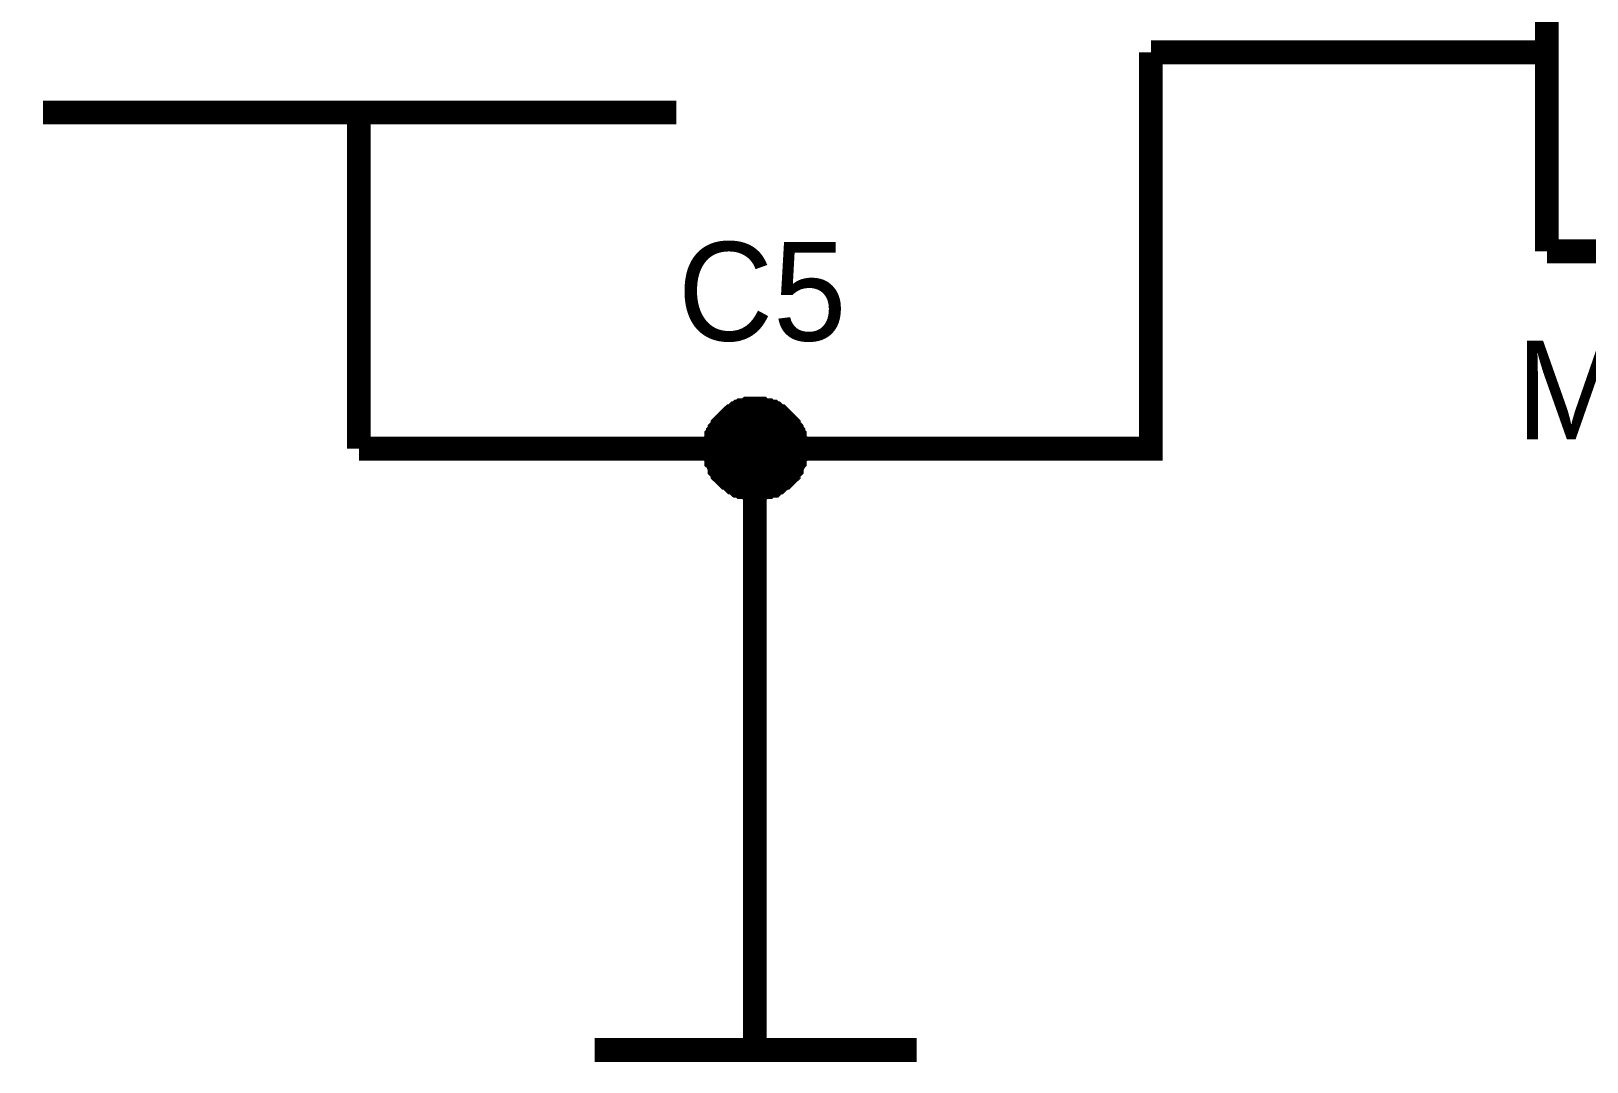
# Model space of a CAD drawing. Header units: millimetres. Extents: x 0 to 567, y 0 to 399.
# Drawn here: x 143.4 to 163.04, y 44.76 to 57.76 of the extents above; entities that cross this region are included whole.
import ezdxf

# ---------------------------------------------------------------- set-up
doc = ezdxf.new("R2010")
doc.units = ezdxf.units.MM
doc.layers.add('Sheet', color=255, linetype='Continuous')

msp = doc.modelspace()

# ---------------------------------------------------------------- linework, layer by layer
at = {"layer": 'Sheet'}
for points, const_width in [([(162.535, 107.497), (162.535, 54.984)], 0.3), ([(157.536, 57.494), (157.536, 52.494), (152.537, 52.494)], 0.3), ([(162.535, 57.494), (157.536, 57.494)], 0.3), ([(151.545, 56.735), (143.55, 56.735)], 0.3), ([(147.538, 56.735), (147.538, 52.494)], 0.3), ([(162.535, 54.984), (192.528, 54.984)], 0.3), ([(152.031, 52.494), (152.031, 52.513), (152.031, 52.552), (152.031, 52.571), (152.05, 52.591), (152.05, 52.61), (152.05, 52.649), (152.07, 52.669), (152.07, 52.688), (152.089, 52.708), (152.089, 52.727), (152.109, 52.747), (152.128, 52.766), (152.128, 52.785), (152.148, 52.805), (152.167, 52.824), (152.186, 52.844), (152.206, 52.863), (152.225, 52.883), (152.245, 52.902), (152.264, 52.902), (152.284, 52.922), (152.303, 52.941), (152.323, 52.941), (152.342, 52.961), (152.362, 52.961), (152.381, 52.98), (152.42, 52.98), (152.439, 52.98), (152.459, 52.999), (152.478, 52.999), (152.517, 52.999), (152.537, 52.999)], 0.3), ([(152.031, 52.494), (152.031, 52.513), (152.031, 52.552), (152.031, 52.571), (152.05, 52.591), (152.05, 52.61), (152.05, 52.649), (152.07, 52.669), (152.07, 52.688), (152.089, 52.708), (152.089, 52.727), (152.109, 52.747), (152.128, 52.766), (152.128, 52.785), (152.148, 52.805), (152.167, 52.824), (152.186, 52.844), (152.206, 52.863), (152.225, 52.883), (152.245, 52.902), (152.264, 52.902), (152.284, 52.922), (152.303, 52.941), (152.323, 52.941), (152.342, 52.961), (152.362, 52.961), (152.381, 52.98), (152.42, 52.98), (152.439, 52.98), (152.459, 52.999), (152.478, 52.999), (152.517, 52.999), (152.537, 52.999)], 0.3), ([(152.031, 52.494), (152.031, 52.513), (152.031, 52.552), (152.031, 52.571), (152.05, 52.591), (152.05, 52.61), (152.05, 52.649), (152.07, 52.669), (152.07, 52.688), (152.089, 52.708), (152.089, 52.727), (152.109, 52.747), (152.128, 52.766), (152.128, 52.785), (152.148, 52.805), (152.167, 52.824), (152.186, 52.844), (152.206, 52.863), (152.225, 52.883), (152.245, 52.902), (152.264, 52.902), (152.284, 52.922), (152.303, 52.941), (152.323, 52.941), (152.342, 52.961), (152.362, 52.961), (152.381, 52.98), (152.42, 52.98), (152.439, 52.98), (152.459, 52.999), (152.478, 52.999), (152.517, 52.999), (152.537, 52.999)], 0.3), ([(152.031, 52.494), (152.031, 52.513), (152.031, 52.552), (152.031, 52.571), (152.05, 52.591), (152.05, 52.61), (152.05, 52.649), (152.07, 52.669), (152.07, 52.688), (152.089, 52.708), (152.089, 52.727), (152.109, 52.747), (152.128, 52.766), (152.128, 52.785), (152.148, 52.805), (152.167, 52.824), (152.186, 52.844), (152.206, 52.863), (152.225, 52.883), (152.245, 52.902), (152.264, 52.902), (152.284, 52.922), (152.303, 52.941), (152.323, 52.941), (152.342, 52.961), (152.362, 52.961), (152.381, 52.98), (152.42, 52.98), (152.439, 52.98), (152.459, 52.999), (152.478, 52.999), (152.517, 52.999), (152.537, 52.999)], 0.3), ([(152.031, 52.494), (152.031, 52.513), (152.031, 52.552), (152.031, 52.571), (152.05, 52.591), (152.05, 52.61), (152.05, 52.649), (152.07, 52.669), (152.07, 52.688), (152.089, 52.708), (152.089, 52.727), (152.109, 52.747), (152.128, 52.766), (152.128, 52.785), (152.148, 52.805), (152.167, 52.824), (152.186, 52.844), (152.206, 52.863), (152.225, 52.883), (152.245, 52.902), (152.264, 52.902), (152.284, 52.922), (152.303, 52.941), (152.323, 52.941), (152.342, 52.961), (152.362, 52.961), (152.381, 52.98), (152.42, 52.98), (152.439, 52.98), (152.459, 52.999), (152.478, 52.999), (152.517, 52.999), (152.537, 52.999)], 0.0991), ([(152.031, 52.494), (152.031, 52.513), (152.031, 52.552), (152.031, 52.571), (152.05, 52.591), (152.05, 52.61), (152.05, 52.649), (152.07, 52.669), (152.07, 52.688), (152.089, 52.708), (152.089, 52.727), (152.109, 52.747), (152.128, 52.766), (152.128, 52.785), (152.148, 52.805), (152.167, 52.824), (152.186, 52.844), (152.206, 52.863), (152.225, 52.883), (152.245, 52.902), (152.264, 52.902), (152.284, 52.922), (152.303, 52.941), (152.323, 52.941), (152.342, 52.961), (152.362, 52.961), (152.381, 52.98), (152.42, 52.98), (152.439, 52.98), (152.459, 52.999), (152.478, 52.999), (152.517, 52.999), (152.537, 52.999)], 0.0991), ([(152.031, 52.494), (152.031, 52.513), (152.031, 52.552), (152.031, 52.571), (152.05, 52.591), (152.05, 52.61), (152.05, 52.649), (152.07, 52.669), (152.07, 52.688), (152.089, 52.708), (152.089, 52.727), (152.109, 52.747), (152.128, 52.766), (152.128, 52.785), (152.148, 52.805), (152.167, 52.824), (152.186, 52.844), (152.206, 52.863), (152.225, 52.883), (152.245, 52.902), (152.264, 52.902), (152.284, 52.922), (152.303, 52.941), (152.323, 52.941), (152.342, 52.961), (152.362, 52.961), (152.381, 52.98), (152.42, 52.98), (152.439, 52.98), (152.459, 52.999), (152.478, 52.999), (152.517, 52.999), (152.537, 52.999)], 0.0991), ([(152.031, 52.494), (152.031, 52.513), (152.031, 52.552), (152.031, 52.571), (152.05, 52.591), (152.05, 52.61), (152.05, 52.649), (152.07, 52.669), (152.07, 52.688), (152.089, 52.708), (152.089, 52.727), (152.109, 52.747), (152.128, 52.766), (152.128, 52.785), (152.148, 52.805), (152.167, 52.824), (152.186, 52.844), (152.206, 52.863), (152.225, 52.883), (152.245, 52.902), (152.264, 52.902), (152.284, 52.922), (152.303, 52.941), (152.323, 52.941), (152.342, 52.961), (152.362, 52.961), (152.381, 52.98), (152.42, 52.98), (152.439, 52.98), (152.459, 52.999), (152.478, 52.999), (152.517, 52.999), (152.537, 52.999)], 0.0991), ([(152.537, 52.999), (152.537, 52.999)], 0.3), ([(152.537, 52.999), (152.556, 52.999), (152.595, 52.999), (152.614, 52.999), (152.634, 52.98), (152.673, 52.98), (152.692, 52.98), (152.712, 52.961), (152.751, 52.961), (152.77, 52.941), (152.789, 52.941), (152.809, 52.922), (152.828, 52.902), (152.848, 52.902), (152.867, 52.883), (152.887, 52.863), (152.906, 52.844), (152.926, 52.824), (152.945, 52.805), (152.965, 52.785), (152.965, 52.766), (152.984, 52.747), (153.003, 52.727), (153.003, 52.708), (153.023, 52.688), (153.023, 52.669), (153.042, 52.649), (153.042, 52.61), (153.042, 52.591), (153.062, 52.571), (153.062, 52.552), (153.062, 52.513), (153.062, 52.494)], 0.3), ([(152.537, 52.999), (152.537, 52.999)], 0.3), ([(152.537, 52.999), (152.556, 52.999), (152.595, 52.999), (152.614, 52.999), (152.634, 52.98), (152.673, 52.98), (152.692, 52.98), (152.712, 52.961), (152.751, 52.961), (152.77, 52.941), (152.789, 52.941), (152.809, 52.922), (152.828, 52.902), (152.848, 52.902), (152.867, 52.883), (152.887, 52.863), (152.906, 52.844), (152.926, 52.824), (152.945, 52.805), (152.965, 52.785), (152.965, 52.766), (152.984, 52.747), (153.003, 52.727), (153.003, 52.708), (153.023, 52.688), (153.023, 52.669), (153.042, 52.649), (153.042, 52.61), (153.042, 52.591), (153.062, 52.571), (153.062, 52.552), (153.062, 52.513), (153.062, 52.494)], 0.3), ([(152.537, 52.999), (152.537, 52.999)], 0.3), ([(152.537, 52.999), (152.556, 52.999), (152.595, 52.999), (152.614, 52.999), (152.634, 52.98), (152.673, 52.98), (152.692, 52.98), (152.712, 52.961), (152.751, 52.961), (152.77, 52.941), (152.789, 52.941), (152.809, 52.922), (152.828, 52.902), (152.848, 52.902), (152.867, 52.883), (152.887, 52.863), (152.906, 52.844), (152.926, 52.824), (152.945, 52.805), (152.965, 52.785), (152.965, 52.766), (152.984, 52.747), (153.003, 52.727), (153.003, 52.708), (153.023, 52.688), (153.023, 52.669), (153.042, 52.649), (153.042, 52.61), (153.042, 52.591), (153.062, 52.571), (153.062, 52.552), (153.062, 52.513), (153.062, 52.494)], 0.3), ([(152.537, 52.999), (152.537, 52.999)], 0.3), ([(152.537, 52.999), (152.556, 52.999), (152.595, 52.999), (152.614, 52.999), (152.634, 52.98), (152.673, 52.98), (152.692, 52.98), (152.712, 52.961), (152.751, 52.961), (152.77, 52.941), (152.789, 52.941), (152.809, 52.922), (152.828, 52.902), (152.848, 52.902), (152.867, 52.883), (152.887, 52.863), (152.906, 52.844), (152.926, 52.824), (152.945, 52.805), (152.965, 52.785), (152.965, 52.766), (152.984, 52.747), (153.003, 52.727), (153.003, 52.708), (153.023, 52.688), (153.023, 52.669), (153.042, 52.649), (153.042, 52.61), (153.042, 52.591), (153.062, 52.571), (153.062, 52.552), (153.062, 52.513), (153.062, 52.494)], 0.3), ([(152.537, 52.999), (152.537, 52.999)], 0.0991), ([(152.537, 52.999), (152.556, 52.999), (152.595, 52.999), (152.614, 52.999), (152.634, 52.98), (152.673, 52.98), (152.692, 52.98), (152.712, 52.961), (152.751, 52.961), (152.77, 52.941), (152.789, 52.941), (152.809, 52.922), (152.828, 52.902), (152.848, 52.902), (152.867, 52.883), (152.887, 52.863), (152.906, 52.844), (152.926, 52.824), (152.945, 52.805), (152.965, 52.785), (152.965, 52.766), (152.984, 52.747), (153.003, 52.727), (153.003, 52.708), (153.023, 52.688), (153.023, 52.669), (153.042, 52.649), (153.042, 52.61), (153.042, 52.591), (153.062, 52.571), (153.062, 52.552), (153.062, 52.513), (153.062, 52.494)], 0.0991), ([(152.537, 52.999), (152.537, 52.999)], 0.0991), ([(152.537, 52.999), (152.556, 52.999), (152.595, 52.999), (152.614, 52.999), (152.634, 52.98), (152.673, 52.98), (152.692, 52.98), (152.712, 52.961), (152.751, 52.961), (152.77, 52.941), (152.789, 52.941), (152.809, 52.922), (152.828, 52.902), (152.848, 52.902), (152.867, 52.883), (152.887, 52.863), (152.906, 52.844), (152.926, 52.824), (152.945, 52.805), (152.965, 52.785), (152.965, 52.766), (152.984, 52.747), (153.003, 52.727), (153.003, 52.708), (153.023, 52.688), (153.023, 52.669), (153.042, 52.649), (153.042, 52.61), (153.042, 52.591), (153.062, 52.571), (153.062, 52.552), (153.062, 52.513), (153.062, 52.494)], 0.0991), ([(152.537, 52.999), (152.537, 52.999)], 0.0991), ([(152.537, 52.999), (152.556, 52.999), (152.595, 52.999), (152.614, 52.999), (152.634, 52.98), (152.673, 52.98), (152.692, 52.98), (152.712, 52.961), (152.751, 52.961), (152.77, 52.941), (152.789, 52.941), (152.809, 52.922), (152.828, 52.902), (152.848, 52.902), (152.867, 52.883), (152.887, 52.863), (152.906, 52.844), (152.926, 52.824), (152.945, 52.805), (152.965, 52.785), (152.965, 52.766), (152.984, 52.747), (153.003, 52.727), (153.003, 52.708), (153.023, 52.688), (153.023, 52.669), (153.042, 52.649), (153.042, 52.61), (153.042, 52.591), (153.062, 52.571), (153.062, 52.552), (153.062, 52.513), (153.062, 52.494)], 0.0991), ([(152.537, 52.999), (152.537, 52.999)], 0.0991), ([(152.537, 52.999), (152.556, 52.999), (152.595, 52.999), (152.614, 52.999), (152.634, 52.98), (152.673, 52.98), (152.692, 52.98), (152.712, 52.961), (152.751, 52.961), (152.77, 52.941), (152.789, 52.941), (152.809, 52.922), (152.828, 52.902), (152.848, 52.902), (152.867, 52.883), (152.887, 52.863), (152.906, 52.844), (152.926, 52.824), (152.945, 52.805), (152.965, 52.785), (152.965, 52.766), (152.984, 52.747), (153.003, 52.727), (153.003, 52.708), (153.023, 52.688), (153.023, 52.669), (153.042, 52.649), (153.042, 52.61), (153.042, 52.591), (153.062, 52.571), (153.062, 52.552), (153.062, 52.513), (153.062, 52.494)], 0.0991), ([(152.537, 49.984), (152.537, 52.494), (152.537, 52.494), (147.538, 52.494)], 0.3), ([(152.537, 51.988), (152.517, 51.988), (152.478, 51.988), (152.459, 51.988), (152.439, 52.007), (152.42, 52.007), (152.381, 52.007), (152.362, 52.027), (152.342, 52.027), (152.323, 52.027), (152.303, 52.046), (152.284, 52.066), (152.264, 52.066), (152.245, 52.085), (152.225, 52.104), (152.206, 52.124), (152.186, 52.124), (152.167, 52.143), (152.148, 52.163), (152.128, 52.182), (152.128, 52.202), (152.109, 52.221), (152.089, 52.241), (152.089, 52.26), (152.07, 52.299), (152.07, 52.318), (152.05, 52.338), (152.05, 52.357), (152.05, 52.396), (152.031, 52.416), (152.031, 52.435), (152.031, 52.474), (152.031, 52.494)], 0.3), ([(152.031, 52.494), (152.031, 52.494)], 0.3), ([(152.537, 51.988), (152.517, 51.988), (152.478, 51.988), (152.459, 51.988), (152.439, 52.007), (152.42, 52.007), (152.381, 52.007), (152.362, 52.027), (152.342, 52.027), (152.323, 52.027), (152.303, 52.046), (152.284, 52.066), (152.264, 52.066), (152.245, 52.085), (152.225, 52.104), (152.206, 52.124), (152.186, 52.124), (152.167, 52.143), (152.148, 52.163), (152.128, 52.182), (152.128, 52.202), (152.109, 52.221), (152.089, 52.241), (152.089, 52.26), (152.07, 52.299), (152.07, 52.318), (152.05, 52.338), (152.05, 52.357), (152.05, 52.396), (152.031, 52.416), (152.031, 52.435), (152.031, 52.474), (152.031, 52.494)], 0.3), ([(152.031, 52.494), (152.031, 52.494)], 0.3), ([(152.537, 51.988), (152.517, 51.988), (152.478, 51.988), (152.459, 51.988), (152.439, 52.007), (152.42, 52.007), (152.381, 52.007), (152.362, 52.027), (152.342, 52.027), (152.323, 52.027), (152.303, 52.046), (152.284, 52.066), (152.264, 52.066), (152.245, 52.085), (152.225, 52.104), (152.206, 52.124), (152.186, 52.124), (152.167, 52.143), (152.148, 52.163), (152.128, 52.182), (152.128, 52.202), (152.109, 52.221), (152.089, 52.241), (152.089, 52.26), (152.07, 52.299), (152.07, 52.318), (152.05, 52.338), (152.05, 52.357), (152.05, 52.396), (152.031, 52.416), (152.031, 52.435), (152.031, 52.474), (152.031, 52.494)], 0.3), ([(152.031, 52.494), (152.031, 52.494)], 0.3), ([(152.537, 51.988), (152.517, 51.988), (152.478, 51.988), (152.459, 51.988), (152.439, 52.007), (152.42, 52.007), (152.381, 52.007), (152.362, 52.027), (152.342, 52.027), (152.323, 52.027), (152.303, 52.046), (152.284, 52.066), (152.264, 52.066), (152.245, 52.085), (152.225, 52.104), (152.206, 52.124), (152.186, 52.124), (152.167, 52.143), (152.148, 52.163), (152.128, 52.182), (152.128, 52.202), (152.109, 52.221), (152.089, 52.241), (152.089, 52.26), (152.07, 52.299), (152.07, 52.318), (152.05, 52.338), (152.05, 52.357), (152.05, 52.396), (152.031, 52.416), (152.031, 52.435), (152.031, 52.474), (152.031, 52.494)], 0.3), ([(152.031, 52.494), (152.031, 52.494)], 0.3), ([(153.062, 52.494), (153.062, 52.474), (153.062, 52.435), (153.062, 52.416), (153.042, 52.396), (153.042, 52.357), (153.042, 52.338), (153.023, 52.318), (153.023, 52.299), (153.003, 52.26), (153.003, 52.241), (152.984, 52.221), (152.965, 52.202), (152.965, 52.182), (152.945, 52.163), (152.926, 52.143), (152.906, 52.124), (152.887, 52.124), (152.867, 52.104), (152.848, 52.085), (152.828, 52.066), (152.809, 52.066), (152.789, 52.046), (152.77, 52.027), (152.751, 52.027), (152.712, 52.027), (152.692, 52.007), (152.673, 52.007), (152.634, 52.007), (152.614, 51.988), (152.595, 51.988), (152.556, 51.988), (152.537, 51.988)], 0.3), ([(153.062, 52.494), (153.062, 52.474), (153.062, 52.435), (153.062, 52.416), (153.042, 52.396), (153.042, 52.357), (153.042, 52.338), (153.023, 52.318), (153.023, 52.299), (153.003, 52.26), (153.003, 52.241), (152.984, 52.221), (152.965, 52.202), (152.965, 52.182), (152.945, 52.163), (152.926, 52.143), (152.906, 52.124), (152.887, 52.124), (152.867, 52.104), (152.848, 52.085), (152.828, 52.066), (152.809, 52.066), (152.789, 52.046), (152.77, 52.027), (152.751, 52.027), (152.712, 52.027), (152.692, 52.007), (152.673, 52.007), (152.634, 52.007), (152.614, 51.988), (152.595, 51.988), (152.556, 51.988), (152.537, 51.988)], 0.3), ([(153.062, 52.494), (153.062, 52.474), (153.062, 52.435), (153.062, 52.416), (153.042, 52.396), (153.042, 52.357), (153.042, 52.338), (153.023, 52.318), (153.023, 52.299), (153.003, 52.26), (153.003, 52.241), (152.984, 52.221), (152.965, 52.202), (152.965, 52.182), (152.945, 52.163), (152.926, 52.143), (152.906, 52.124), (152.887, 52.124), (152.867, 52.104), (152.848, 52.085), (152.828, 52.066), (152.809, 52.066), (152.789, 52.046), (152.77, 52.027), (152.751, 52.027), (152.712, 52.027), (152.692, 52.007), (152.673, 52.007), (152.634, 52.007), (152.614, 51.988), (152.595, 51.988), (152.556, 51.988), (152.537, 51.988)], 0.3), ([(153.062, 52.494), (153.062, 52.474), (153.062, 52.435), (153.062, 52.416), (153.042, 52.396), (153.042, 52.357), (153.042, 52.338), (153.023, 52.318), (153.023, 52.299), (153.003, 52.26), (153.003, 52.241), (152.984, 52.221), (152.965, 52.202), (152.965, 52.182), (152.945, 52.163), (152.926, 52.143), (152.906, 52.124), (152.887, 52.124), (152.867, 52.104), (152.848, 52.085), (152.828, 52.066), (152.809, 52.066), (152.789, 52.046), (152.77, 52.027), (152.751, 52.027), (152.712, 52.027), (152.692, 52.007), (152.673, 52.007), (152.634, 52.007), (152.614, 51.988), (152.595, 51.988), (152.556, 51.988), (152.537, 51.988)], 0.3), ([(153.062, 52.494), (153.062, 52.494), (153.062, 52.494), (153.062, 52.494), (153.062, 52.494), (153.062, 52.494), (153.062, 52.494), (153.062, 52.494), (153.062, 52.494), (153.062, 52.494), (153.062, 52.494), (153.062, 52.494), (153.062, 52.494), (153.062, 52.494), (153.062, 52.494), (153.062, 52.494), (153.062, 52.494), (153.062, 52.494), (153.062, 52.494), (153.062, 52.494), (153.062, 52.494), (153.062, 52.494), (153.062, 52.494), (153.062, 52.494), (153.062, 52.494), (153.062, 52.494), (153.062, 52.494), (153.062, 52.494), (153.062, 52.494), (153.062, 52.494), (153.062, 52.494), (153.062, 52.494), (153.062, 52.494)], 0.3), ([(153.062, 52.494), (153.062, 52.494)], 0.3), ([(153.062, 52.494), (153.062, 52.494), (153.062, 52.494), (153.062, 52.494), (153.062, 52.494), (153.062, 52.494), (153.062, 52.494), (153.062, 52.494), (153.062, 52.494), (153.062, 52.494), (153.062, 52.494), (153.062, 52.494), (153.062, 52.494), (153.062, 52.494), (153.062, 52.494), (153.062, 52.494), (153.062, 52.494), (153.062, 52.494), (153.062, 52.494), (153.062, 52.494), (153.062, 52.494), (153.062, 52.494), (153.062, 52.494), (153.062, 52.494), (153.062, 52.494), (153.062, 52.494), (153.062, 52.494), (153.062, 52.494), (153.062, 52.494), (153.062, 52.494), (153.062, 52.494), (153.062, 52.494), (153.062, 52.494)], 0.3), ([(153.062, 52.494), (153.062, 52.494)], 0.3), ([(153.062, 52.494), (153.062, 52.494), (153.062, 52.494), (153.062, 52.494), (153.062, 52.494), (153.062, 52.494), (153.062, 52.494), (153.062, 52.494), (153.062, 52.494), (153.062, 52.494), (153.062, 52.494), (153.062, 52.494), (153.062, 52.494), (153.062, 52.494), (153.062, 52.494), (153.062, 52.494), (153.062, 52.494), (153.062, 52.494), (153.062, 52.494), (153.062, 52.494), (153.062, 52.494), (153.062, 52.494), (153.062, 52.494), (153.062, 52.494), (153.062, 52.494), (153.062, 52.494), (153.062, 52.494), (153.062, 52.494), (153.062, 52.494), (153.062, 52.494), (153.062, 52.494), (153.062, 52.494), (153.062, 52.494)], 0.3), ([(153.062, 52.494), (153.062, 52.494)], 0.3), ([(153.062, 52.494), (153.062, 52.494), (153.062, 52.494), (153.062, 52.494), (153.062, 52.494), (153.062, 52.494), (153.062, 52.494), (153.062, 52.494), (153.062, 52.494), (153.062, 52.494), (153.062, 52.494), (153.062, 52.494), (153.062, 52.494), (153.062, 52.494), (153.062, 52.494), (153.062, 52.494), (153.062, 52.494), (153.062, 52.494), (153.062, 52.494), (153.062, 52.494), (153.062, 52.494), (153.062, 52.494), (153.062, 52.494), (153.062, 52.494), (153.062, 52.494), (153.062, 52.494), (153.062, 52.494), (153.062, 52.494), (153.062, 52.494), (153.062, 52.494), (153.062, 52.494), (153.062, 52.494), (153.062, 52.494)], 0.3), ([(153.062, 52.494), (153.062, 52.494)], 0.3), ([(152.537, 51.988), (152.517, 51.988), (152.478, 51.988), (152.459, 51.988), (152.439, 52.007), (152.42, 52.007), (152.381, 52.007), (152.362, 52.027), (152.342, 52.027), (152.323, 52.027), (152.303, 52.046), (152.284, 52.066), (152.264, 52.066), (152.245, 52.085), (152.225, 52.104), (152.206, 52.124), (152.186, 52.124), (152.167, 52.143), (152.148, 52.163), (152.128, 52.182), (152.128, 52.202), (152.109, 52.221), (152.089, 52.241), (152.089, 52.26), (152.07, 52.299), (152.07, 52.318), (152.05, 52.338), (152.05, 52.357), (152.05, 52.396), (152.031, 52.416), (152.031, 52.435), (152.031, 52.474), (152.031, 52.494)], 0.0991), ([(152.031, 52.494), (152.031, 52.494)], 0.0991), ([(152.537, 51.988), (152.517, 51.988), (152.478, 51.988), (152.459, 51.988), (152.439, 52.007), (152.42, 52.007), (152.381, 52.007), (152.362, 52.027), (152.342, 52.027), (152.323, 52.027), (152.303, 52.046), (152.284, 52.066), (152.264, 52.066), (152.245, 52.085), (152.225, 52.104), (152.206, 52.124), (152.186, 52.124), (152.167, 52.143), (152.148, 52.163), (152.128, 52.182), (152.128, 52.202), (152.109, 52.221), (152.089, 52.241), (152.089, 52.26), (152.07, 52.299), (152.07, 52.318), (152.05, 52.338), (152.05, 52.357), (152.05, 52.396), (152.031, 52.416), (152.031, 52.435), (152.031, 52.474), (152.031, 52.494)], 0.0991), ([(152.031, 52.494), (152.031, 52.494)], 0.0991), ([(152.537, 51.988), (152.517, 51.988), (152.478, 51.988), (152.459, 51.988), (152.439, 52.007), (152.42, 52.007), (152.381, 52.007), (152.362, 52.027), (152.342, 52.027), (152.323, 52.027), (152.303, 52.046), (152.284, 52.066), (152.264, 52.066), (152.245, 52.085), (152.225, 52.104), (152.206, 52.124), (152.186, 52.124), (152.167, 52.143), (152.148, 52.163), (152.128, 52.182), (152.128, 52.202), (152.109, 52.221), (152.089, 52.241), (152.089, 52.26), (152.07, 52.299), (152.07, 52.318), (152.05, 52.338), (152.05, 52.357), (152.05, 52.396), (152.031, 52.416), (152.031, 52.435), (152.031, 52.474), (152.031, 52.494)], 0.0991), ([(152.031, 52.494), (152.031, 52.494)], 0.0991), ([(152.537, 51.988), (152.517, 51.988), (152.478, 51.988), (152.459, 51.988), (152.439, 52.007), (152.42, 52.007), (152.381, 52.007), (152.362, 52.027), (152.342, 52.027), (152.323, 52.027), (152.303, 52.046), (152.284, 52.066), (152.264, 52.066), (152.245, 52.085), (152.225, 52.104), (152.206, 52.124), (152.186, 52.124), (152.167, 52.143), (152.148, 52.163), (152.128, 52.182), (152.128, 52.202), (152.109, 52.221), (152.089, 52.241), (152.089, 52.26), (152.07, 52.299), (152.07, 52.318), (152.05, 52.338), (152.05, 52.357), (152.05, 52.396), (152.031, 52.416), (152.031, 52.435), (152.031, 52.474), (152.031, 52.494)], 0.0991), ([(152.031, 52.494), (152.031, 52.494)], 0.0991), ([(153.062, 52.494), (153.062, 52.474), (153.062, 52.435), (153.062, 52.416), (153.042, 52.396), (153.042, 52.357), (153.042, 52.338), (153.023, 52.318), (153.023, 52.299), (153.003, 52.26), (153.003, 52.241), (152.984, 52.221), (152.965, 52.202), (152.965, 52.182), (152.945, 52.163), (152.926, 52.143), (152.906, 52.124), (152.887, 52.124), (152.867, 52.104), (152.848, 52.085), (152.828, 52.066), (152.809, 52.066), (152.789, 52.046), (152.77, 52.027), (152.751, 52.027), (152.712, 52.027), (152.692, 52.007), (152.673, 52.007), (152.634, 52.007), (152.614, 51.988), (152.595, 51.988), (152.556, 51.988), (152.537, 51.988)], 0.0991), ([(153.062, 52.494), (153.062, 52.474), (153.062, 52.435), (153.062, 52.416), (153.042, 52.396), (153.042, 52.357), (153.042, 52.338), (153.023, 52.318), (153.023, 52.299), (153.003, 52.26), (153.003, 52.241), (152.984, 52.221), (152.965, 52.202), (152.965, 52.182), (152.945, 52.163), (152.926, 52.143), (152.906, 52.124), (152.887, 52.124), (152.867, 52.104), (152.848, 52.085), (152.828, 52.066), (152.809, 52.066), (152.789, 52.046), (152.77, 52.027), (152.751, 52.027), (152.712, 52.027), (152.692, 52.007), (152.673, 52.007), (152.634, 52.007), (152.614, 51.988), (152.595, 51.988), (152.556, 51.988), (152.537, 51.988)], 0.0991), ([(153.062, 52.494), (153.062, 52.474), (153.062, 52.435), (153.062, 52.416), (153.042, 52.396), (153.042, 52.357), (153.042, 52.338), (153.023, 52.318), (153.023, 52.299), (153.003, 52.26), (153.003, 52.241), (152.984, 52.221), (152.965, 52.202), (152.965, 52.182), (152.945, 52.163), (152.926, 52.143), (152.906, 52.124), (152.887, 52.124), (152.867, 52.104), (152.848, 52.085), (152.828, 52.066), (152.809, 52.066), (152.789, 52.046), (152.77, 52.027), (152.751, 52.027), (152.712, 52.027), (152.692, 52.007), (152.673, 52.007), (152.634, 52.007), (152.614, 51.988), (152.595, 51.988), (152.556, 51.988), (152.537, 51.988)], 0.0991), ([(153.062, 52.494), (153.062, 52.474), (153.062, 52.435), (153.062, 52.416), (153.042, 52.396), (153.042, 52.357), (153.042, 52.338), (153.023, 52.318), (153.023, 52.299), (153.003, 52.26), (153.003, 52.241), (152.984, 52.221), (152.965, 52.202), (152.965, 52.182), (152.945, 52.163), (152.926, 52.143), (152.906, 52.124), (152.887, 52.124), (152.867, 52.104), (152.848, 52.085), (152.828, 52.066), (152.809, 52.066), (152.789, 52.046), (152.77, 52.027), (152.751, 52.027), (152.712, 52.027), (152.692, 52.007), (152.673, 52.007), (152.634, 52.007), (152.614, 51.988), (152.595, 51.988), (152.556, 51.988), (152.537, 51.988)], 0.0991), ([(153.062, 52.494), (153.062, 52.494), (153.062, 52.494), (153.062, 52.494), (153.062, 52.494), (153.062, 52.494), (153.062, 52.494), (153.062, 52.494), (153.062, 52.494), (153.062, 52.494), (153.062, 52.494), (153.062, 52.494), (153.062, 52.494), (153.062, 52.494), (153.062, 52.494), (153.062, 52.494), (153.062, 52.494), (153.062, 52.494), (153.062, 52.494), (153.062, 52.494), (153.062, 52.494), (153.062, 52.494), (153.062, 52.494), (153.062, 52.494), (153.062, 52.494), (153.062, 52.494), (153.062, 52.494), (153.062, 52.494), (153.062, 52.494), (153.062, 52.494), (153.062, 52.494), (153.062, 52.494), (153.062, 52.494)], 0.0991), ([(153.062, 52.494), (153.062, 52.494)], 0.0991), ([(153.062, 52.494), (153.062, 52.494), (153.062, 52.494), (153.062, 52.494), (153.062, 52.494), (153.062, 52.494), (153.062, 52.494), (153.062, 52.494), (153.062, 52.494), (153.062, 52.494), (153.062, 52.494), (153.062, 52.494), (153.062, 52.494), (153.062, 52.494), (153.062, 52.494), (153.062, 52.494), (153.062, 52.494), (153.062, 52.494), (153.062, 52.494), (153.062, 52.494), (153.062, 52.494), (153.062, 52.494), (153.062, 52.494), (153.062, 52.494), (153.062, 52.494), (153.062, 52.494), (153.062, 52.494), (153.062, 52.494), (153.062, 52.494), (153.062, 52.494), (153.062, 52.494), (153.062, 52.494), (153.062, 52.494)], 0.0991), ([(153.062, 52.494), (153.062, 52.494)], 0.0991), ([(153.062, 52.494), (153.062, 52.494), (153.062, 52.494), (153.062, 52.494), (153.062, 52.494), (153.062, 52.494), (153.062, 52.494), (153.062, 52.494), (153.062, 52.494), (153.062, 52.494), (153.062, 52.494), (153.062, 52.494), (153.062, 52.494), (153.062, 52.494), (153.062, 52.494), (153.062, 52.494), (153.062, 52.494), (153.062, 52.494), (153.062, 52.494), (153.062, 52.494), (153.062, 52.494), (153.062, 52.494), (153.062, 52.494), (153.062, 52.494), (153.062, 52.494), (153.062, 52.494), (153.062, 52.494), (153.062, 52.494), (153.062, 52.494), (153.062, 52.494), (153.062, 52.494), (153.062, 52.494), (153.062, 52.494)], 0.0991), ([(153.062, 52.494), (153.062, 52.494)], 0.0991), ([(153.062, 52.494), (153.062, 52.494), (153.062, 52.494), (153.062, 52.494), (153.062, 52.494), (153.062, 52.494), (153.062, 52.494), (153.062, 52.494), (153.062, 52.494), (153.062, 52.494), (153.062, 52.494), (153.062, 52.494), (153.062, 52.494), (153.062, 52.494), (153.062, 52.494), (153.062, 52.494), (153.062, 52.494), (153.062, 52.494), (153.062, 52.494), (153.062, 52.494), (153.062, 52.494), (153.062, 52.494), (153.062, 52.494), (153.062, 52.494), (153.062, 52.494), (153.062, 52.494), (153.062, 52.494), (153.062, 52.494), (153.062, 52.494), (153.062, 52.494), (153.062, 52.494), (153.062, 52.494), (153.062, 52.494)], 0.0991), ([(153.062, 52.494), (153.062, 52.494)], 0.0991), ([(152.537, 49.984), (152.537, 44.906)], 0.3), ([(150.514, 44.906), (154.579, 44.906)], 0.3)]:
    msp.add_lwpolyline(points, dxfattribs=dict(at, const_width=const_width))
at = {"layer": 'Sheet', "const_width": 0.508}
msp.add_lwpolyline([(152.246, 52.5, 1), (152.754, 52.5, 1)], format="xyb", close=True, dxfattribs=at)

# ---------------------------------------------------------------- texts
at = {"layer": 'Sheet'}
for s, p in [('C5', (151.564, 53.856)), ('MAX 485', (162.146, 52.61))]:
    msp.add_text(s, height=1.2452, dxfattribs=at).set_placement(p)

doc.saveas('drawing.dxf')
